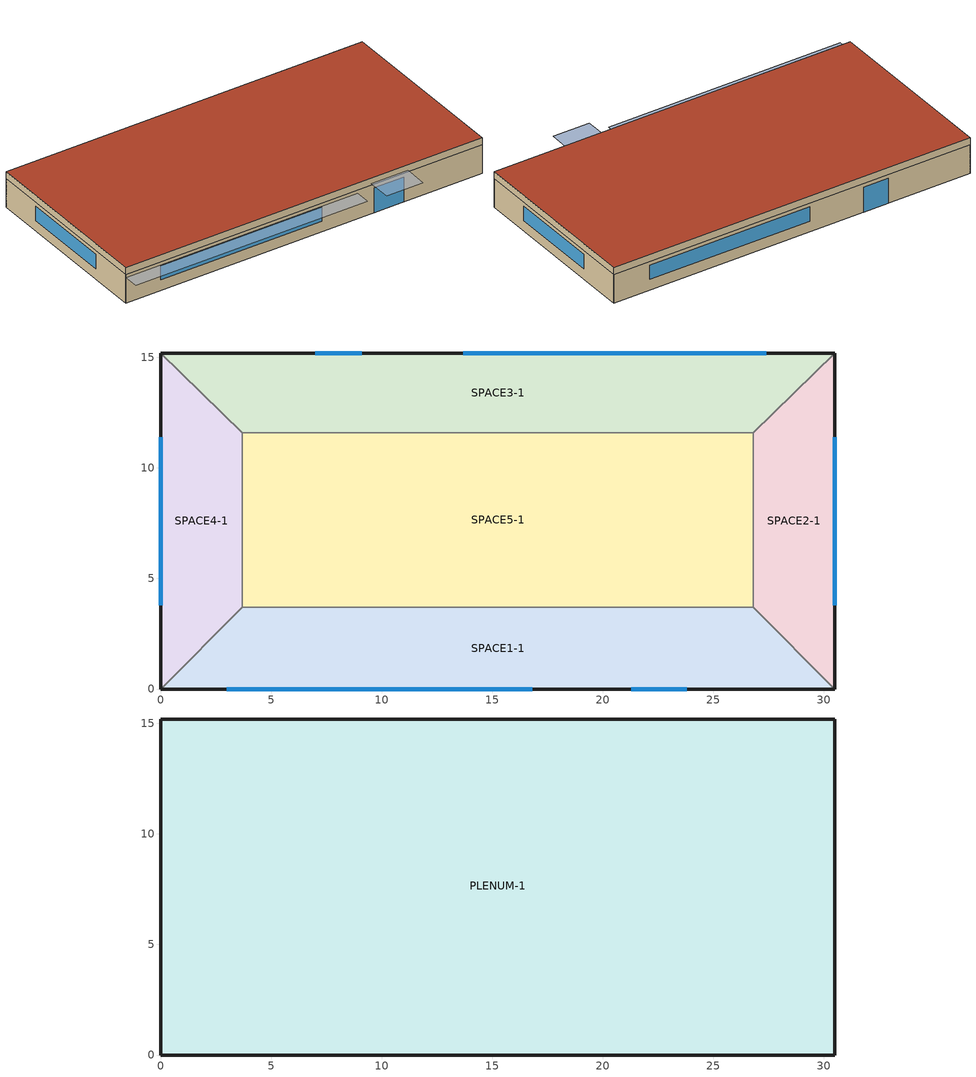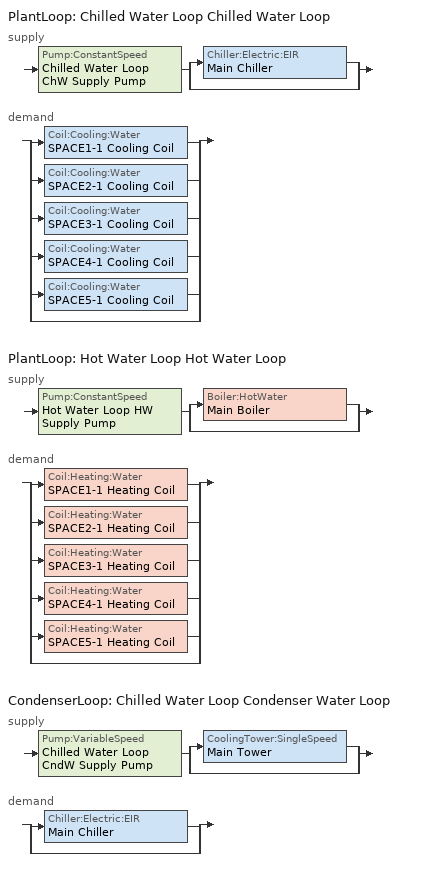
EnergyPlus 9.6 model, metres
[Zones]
SPACE3-1
 floor ground (FLOOR-SLAB-1): 26.8,11.6 3.7,11.6 0,15.2 30.5,15.2 z0
 wall outside (WALL-1): 30.5,15.2 0,15.2 z0:2.4
 wall to SPACE2-1 (INT-WALL-1): 26.8,11.6 30.5,15.2 z0:2.4
 wall to SPACE4-1 (INT-WALL-1): 0,15.2 3.7,11.6 z0:2.4
 wall to SPACE5-1 (INT-WALL-1): 3.7,11.6 26.8,11.6 z0:2.4
 window (Sgl Grey 3mm): 9.1,15.2 7,15.2 z0:2.1
 window (Dbl Clr 3mm/13mm Air): 27.4,15.2 13.7,15.2 z0.9:2.1
SPACE1-1
 floor ground (FLOOR-SLAB-1): 26.8,3.7 30.5,0 0,0 3.7,3.7 z0
 wall outside (WALL-1): 0,0 30.5,0 z0:2.4
 wall to SPACE2-1 (INT-WALL-1): 30.5,0 26.8,3.7 z0:2.4
 wall to SPACE4-1 (INT-WALL-1): 3.7,3.7 0,0 z0:2.4
 wall to SPACE5-1 (INT-WALL-1): 26.8,3.7 3.7,3.7 z0:2.4
 window (Sgl Grey 3mm): 21.3,0 23.8,0 z0:2.1
 window (Dbl Clr 3mm/13mm Air): 3,0 16.8,0 z0.9:2.1
SPACE2-1
 floor ground (FLOOR-SLAB-1): 26.8,11.6 30.5,15.2 30.5,0 26.8,3.7 z0
 wall outside (WALL-1): 30.5,0 30.5,15.2 z0:2.4
 wall to SPACE5-1 (INT-WALL-1): 26.8,11.6 26.8,3.7 z0:2.4
 window (Dbl Clr 3mm/13mm Air): 30.5,3.8 30.5,11.4 z0.9:2.1
SPACE4-1
 floor ground (FLOOR-SLAB-1): 3.7,3.7 0,0 0,15.2 3.7,11.6 z0
 wall outside (WALL-1): 0,15.2 0,0 z0:2.4
 wall to SPACE5-1 (INT-WALL-1): 3.7,3.7 3.7,11.6 z0:2.4
 window (Dbl Clr 3mm/13mm Air): 0,11.4 0,3.8 z0.9:2.1
SPACE5-1
 floor ground (FLOOR-SLAB-1): 26.8,11.6 26.8,3.7 3.7,3.7 3.7,11.6 z0
PLENUM-1
 floor to SPACE1-1 (CLNG-1): 26.8,3.7 30.5,0 0,0 3.7,3.7 z2.4
 floor to SPACE2-1 (CLNG-1): 26.8,11.6 30.5,15.2 30.5,0 26.8,3.7 z2.4
 floor to SPACE3-1 (CLNG-1): 26.8,11.6 3.7,11.6 0,15.2 30.5,15.2 z2.4
 floor to SPACE4-1 (CLNG-1): 3.7,3.7 0,0 0,15.2 3.7,11.6 z2.4
 floor to SPACE5-1 (CLNG-1): 26.8,11.6 26.8,3.7 3.7,3.7 3.7,11.6 z2.4
 wall outside (WALL-1): 30.5,15.2 0,15.2 0,0 30.5,0 30.5,15.2 z2.4:3
 roof outside (ROOF-1): 0,15.2 0,0 30.5,0 30.5,15.2 z3
shading: 0,-1.3 0,0 19.8,0 19.8,-1.3 z2.2; 21,-2 21,0 24.1,0 24.1,-2 z2.6
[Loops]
PlantLoop 'Chilled Water Loop Chilled Water Loop'
 supply: Pump:ConstantSpeed 'Chilled Water Loop ChW Supply Pump' > split
  | Chiller:Electric:EIR 'Main Chiller'
  | bypass
 demand: split
  | Coil:Cooling:Water 'SPACE1-1 Cooling Coil'
  | Coil:Cooling:Water 'SPACE2-1 Cooling Coil'
  | Coil:Cooling:Water 'SPACE3-1 Cooling Coil'
  | Coil:Cooling:Water 'SPACE4-1 Cooling Coil'
  | Coil:Cooling:Water 'SPACE5-1 Cooling Coil'
  | bypass
PlantLoop 'Hot Water Loop Hot Water Loop'
 supply: Pump:ConstantSpeed 'Hot Water Loop HW Supply Pump' > split
  | Boiler:HotWater 'Main Boiler'
  | bypass
 demand: split
  | Coil:Heating:Water 'SPACE1-1 Heating Coil'
  | Coil:Heating:Water 'SPACE2-1 Heating Coil'
  | Coil:Heating:Water 'SPACE3-1 Heating Coil'
  | Coil:Heating:Water 'SPACE4-1 Heating Coil'
  | Coil:Heating:Water 'SPACE5-1 Heating Coil'
  | bypass
CondenserLoop 'Chilled Water Loop Condenser Water Loop'
 supply: Pump:VariableSpeed 'Chilled Water Loop CndW Supply Pump' > split
  | CoolingTower:SingleSpeed 'Main Tower'
  | bypass
 demand: split
  | Chiller:Electric:EIR 'Main Chiller'
  | bypass
[Building]
Building: Loads convergence tolerance value=0.04; Maximum number of warmup days=25; Minimum number of warmup days=6; North axis=30; Solar distribution=FullExterior; Temperature convergence tolerance value=0.4; Terrain=City
[Site:GroundTemperature:BuildingSurface]
21.5, 21.4, 21.5, 21.5, 22, 22.9, 23, 23.1, 23.1, 22.2, 21.7, 21.6
[Site:Location]
CHICAGO_IL_USA TMY2-94846: Elevation=190; Latitude=41.78; Longitude=-87.75; Time zone=-6
[SizingPeriod:DesignDay] Barometric pressure=99063; Day of month=21; Daylight saving time indicator=No; Humidity condition type=WetBulb; Rain indicator=No; Snow indicator=No; Solar model indicator=ASHRAEClearSky
Name | Daily dry bulb temperature range | Day type | Maximum dry bulb temperature | Month | Sky clearness | Wetbulb or dewpoint at maximum dry bulb | Wind direction | Wind speed
CHICAGO_IL_USA Annual Cooling 1% Design Conditions DB/MCWB | 10.7 | SummerDesignDay | 31.5 | 7 | 1 | 23 | 230 | 5.3
CHICAGO_IL_USA Annual Heating 99% Design Conditions DB | 0 | WinterDesignDay | -17.3 | 1 | 0 | -17.3 | 270 | 4.9
[Construction]
CLNG-1: MAT-CLNG-1
Dbl Clr 3mm/13mm Air: CLEAR 3MM, AIR 13MM, CLEAR 3MM
FLOOR-SLAB-1: CC03
INT-WALL-1: GP02, AL21, GP02
ROOF-1: RG01, BR01, IN46, WD01
Sgl Grey 3mm: GREY 3MM
WALL-1: WD01, PW03, IN02, GP01
[Material] Thermal absorptance=0.9
Name | Conductivity | Density | Roughness | Solar absorptance | Specific heat | Thickness | Visible absorptance
BR01 | 0.162 | 1121 | VeryRough | 0.7 | 1464 | 0.0095 | 0.7
CC03 | 1.31 | 2243 | MediumRough | 0.65 | 837 | 0.1016 | 0.65
GP01 | 0.16 | 801 | MediumSmooth | 0.75 | 837 | 0.0127 | 0.75
GP02 | 0.16 | 801 | MediumSmooth | 0.75 | 837 | 0.0159 | 0.75
IN02 | 0.043 | 10 | Rough | 0.75 | 837 | 0.0901 | 0.75
IN46 | 0.023 | 24 | VeryRough | 0.5 | 1590 | 0.0762 | 0.5
PW03 | 0.115 | 545 | MediumSmooth | 0.78 | 1213 | 0.0127 | 0.78
RG01 | 1.442 | 881 | Rough | 0.65 | 1674 | 0.0127 | 0.65
WD01 | 0.115 | 513 | MediumSmooth | 0.78 | 1381 | 0.0191 | 0.78
[Material:AirGap]
AL21: Thermal resistance=0.157
[Material:NoMass]
MAT-CLNG-1: Roughness=Rough; Solar absorptance=0.65; Thermal absorptance=0.65; Thermal resistance=0.652259; Visible absorptance=0.65
[WindowMaterial:Gas]
AIR 13MM: Gas type=Air; Thickness=0.0127
[WindowMaterial:Glazing] Back side infrared hemispherical emissivity=0.84; Conductivity=0.9; Front side infrared hemispherical emissivity=0.84; Infrared transmittance at normal incidence=0; Optical data type=SpectralAverage; Thickness=0.003
Name | Back side solar reflectance at normal incidence | Back side visible reflectance at normal incidence | Front side solar reflectance at normal incidence | Front side visible reflectance at normal incidence | Solar transmittance at normal incidence | Visible transmittance at normal incidence
CLEAR 3MM | 0.075 | 0.081 | 0.075 | 0.081 | 0.837 | 0.898
GREY 3MM | 0.061 | 0.061 | 0.061 | 0.061 | 0.626 | 0.611
[AvailabilityManager:LowTemperatureTurnOff]
Chilled Water Loop Availability Low Temp Off: Temperature=7.22
[Boiler:HotWater]
Main Boiler: Boiler flow mode=ConstantFlow; Design water flow rate=Autosize; Efficiency curve temperature evaluation variable=LeavingBoiler; Fuel type=NaturalGas; Maximum part load ratio=1.1; Minimum part load ratio=0; Nominal capacity=Autosize; Nominal thermal efficiency=0.8; Normalized boiler efficiency curve=Main Boiler Efficiency Curve; Optimum part load ratio=1; Parasitic electric load=0; Sizing factor=1; Water outlet upper temperature limit=100
[Chiller:Electric:EIR]
Main Chiller: Chiller flow mode=ConstantFlow; Condenser type=WaterCooled; Cooling capacity function of temperature curve=Main Chiller RecipCapFT; Design heat recovery water flow rate=0; Electric input to cooling output ratio function of part load ratio curve=Main Chiller RecipEIRFPLR; Electric input to cooling output ratio function of temperature curve=Main Chiller RecipEIRFT; Fraction of compressor electric consumption rejected by condenser=1; Leaving chilled water lower temperature limit=5; Maximum part load ratio=1; Minimum part load ratio=0; Minimum unloading ratio=0.25; Optimum part load ratio=1; Reference capacity=Autosize; Reference chilled water flow rate=Autosize; Reference condenser fluid flow rate=Autosize; Reference cop=3.2; Reference entering condenser fluid temperature=29.4; Reference leaving chilled water temperature=6.67; Sizing factor=1
[Coil:Cooling:Water] Design air flow rate=Autosize; Design inlet air humidity ratio=Autosize; Design inlet air temperature=Autosize; Design inlet water temperature=Autosize; Design outlet air humidity ratio=Autosize; Design outlet air temperature=Autosize; Design water flow rate=Autosize; Heat exchanger configuration=CrossFlow; Type of analysis=DetailedAnalysis
SPACE1-1 Cooling Coil; SPACE2-1 Cooling Coil; SPACE3-1 Cooling Coil; SPACE4-1 Cooling Coil; SPACE5-1 Cooling Coil
[Coil:Heating:Water] Maximum water flow rate=Autosize; Performance input method=UFactorTimesAreaAndDesignWaterFlowRate; Rated capacity=Autosize; Rated inlet air temperature=16.6; Rated inlet water temperature=82.2; Rated outlet air temperature=32.2; Rated outlet water temperature=71.1; Rated ratio for air and water convection=0.5; U factor times area value=Autosize
SPACE1-1 Heating Coil; SPACE2-1 Heating Coil; SPACE3-1 Heating Coil; SPACE4-1 Heating Coil; SPACE5-1 Heating Coil
[CondenserEquipmentList]
Chilled Water Loop All Condensers: Main Tower, CoolingTower:SingleSpeed
[CondenserEquipmentOperationSchemes]
Chilled Water Loop Condenser Operation: Control scheme 1=Chilled Water Loop Condenser Operation All Hours; Control scheme 1 schedule=HVACTemplate-Always 1
[CondenserLoop]
Chilled Water Loop Condenser Water Loop: Condenser equipment operation scheme=Chilled Water Loop Condenser Operation; Condenser loop volume=Autocalculate; Fluid type=Water; Load distribution scheme=SequentialLoad; Maximum loop flow rate=Autosize; Maximum loop temperature=80; Minimum loop flow rate=0; Minimum loop temperature=5
[CoolingTower:SingleSpeed]
Main Tower: Blowdown calculation mode=ConcentrationRatio; Blowdown concentration ratio=3; Capacity control=FanCycling; Design air flow rate=Autosize; Design fan power=Autosize; Design u factor times area value=Autosize; Design water flow rate=Autosize; Drift loss percent=0.008; Evaporation loss mode=SaturatedExit; Free convection capacity=Autocalculate; Free convection regime air flow rate=Autocalculate; Free convection regime u factor times area value=Autocalculate; Performance input method=UFactorTimesAreaAndDesignWaterFlowRate; Sizing factor=1
[DesignSpecification:OutdoorAir] Outdoor air flow per person=0.00944; Outdoor air flow per zone=0; Outdoor air flow per zone floor area=0; Outdoor air method=Flow/Person
SZ DSOA SPACE1-1; SZ DSOA SPACE2-1; SZ DSOA SPACE3-1; SZ DSOA SPACE4-1; SZ DSOA SPACE5-1
[DesignSpecification:ZoneAirDistribution] Zone air distribution effectiveness in cooling mode=1; Zone air distribution effectiveness in heating mode=1
SZ DSZAD SPACE1-1; SZ DSZAD SPACE2-1; SZ DSZAD SPACE3-1; SZ DSZAD SPACE4-1; SZ DSZAD SPACE5-1
[ElectricEquipment] Design level calculation method=EquipmentLevel; Fraction latent=0; Fraction lost=0; Fraction radiant=0.3; Schedule=EQUIP-1
Name | Zone or zonelist | Design level
SPACE1-1 ElecEq 1 | SPACE1-1 | 1056
SPACE2-1 ElecEq 1 | SPACE2-1 | 456
SPACE3-1 ElecEq 1 | SPACE3-1 | 1056
SPACE4-1 ElecEq 1 | SPACE4-1 | 456
SPACE5-1 ElecEq 1 | SPACE5-1 | 1976
[Fan:SystemModel] Availability schedule=FanAvailSched; Design electric power consumption=Autosize; Design maximum air flow rate=Autosize; Design power sizing method=TotalEfficiencyAndPressure; Design pressure rise=75; Electric power minimum flow rate fraction=0; End use subcategory=General; Fan total efficiency=0.7; Motor efficiency=0.9; Motor in air stream fraction=1; Number of speeds=1; Speed control method=Discrete; Speed electric power fraction 1=1; Speed flow fraction 1=1
SPACE1-1 Supply Fan; SPACE2-1 Supply Fan; SPACE3-1 Supply Fan; SPACE4-1 Supply Fan; SPACE5-1 Supply Fan
[Lights] Design level calculation method=LightingLevel; End use subcategory=GeneralLights; Fraction radiant=0.59; Fraction replaceable=0; Fraction visible=0.2; Return air fraction=0; Schedule=LIGHTS-1
Name | Zone or zonelist | Lighting level
SPACE1-1 Lights 1 | SPACE1-1 | 1584
SPACE2-1 Lights 1 | SPACE2-1 | 684
SPACE3-1 Lights 1 | SPACE3-1 | 1584
SPACE4-1 Lights 1 | SPACE4-1 | 684
SPACE5-1 Lights 1 | SPACE5-1 | 2964
[People] Activity level schedule=ActSchd; Fraction radiant=0.3; Number of people calculation method=People; Number of people schedule=OCCUPY-1
Name | Zone or zonelist | Number of people
SPACE1-1 People 1 | SPACE1-1 | 11
SPACE2-1 People 1 | SPACE2-1 | 5
SPACE3-1 People 1 | SPACE3-1 | 11
SPACE4-1 People 1 | SPACE4-1 | 5
SPACE5-1 People 1 | SPACE5-1 | 20
[PlantEquipmentList]
Chilled Water Loop All Chillers: Main Chiller, Chiller:Electric:EIR
Hot Water Loop All Equipment: Main Boiler, Boiler:HotWater
[PlantEquipmentOperation:CoolingLoad] Load range 1 lower limit=0; Load range 1 upper limit=1000000000000000
Name | Range 1 equipment list
Chilled Water Loop Chiller Operation All Hours | Chilled Water Loop All Chillers
Chilled Water Loop Condenser Operation All Hours | Chilled Water Loop All Condensers
[PlantEquipmentOperation:HeatingLoad]
Hot Water Loop Operation All Hours: Load range 1 lower limit=0; Load range 1 upper limit=1000000000000000; Range 1 equipment list=Hot Water Loop All Equipment
[PlantEquipmentOperationSchemes] Control scheme 1 schedule=HVACTemplate-Always 1
Name | Control scheme 1
Chilled Water Loop Chiller Operation | Chilled Water Loop Chiller Operation All Hours
Hot Water Loop Operation | Hot Water Loop Operation All Hours
[PlantLoop] Fluid type=Water; Load distribution scheme=SequentialLoad; Maximum loop flow rate=Autosize; Minimum loop flow rate=0; Plant loop demand calculation scheme=SingleSetpoint; Plant loop volume=Autocalculate
Name | Common pipe simulation | Maximum loop temperature | Minimum loop temperature | Plant equipment operation scheme
Chilled Water Loop Chilled Water Loop | None | 98 | 1 | Chilled Water Loop Chiller Operation
Hot Water Loop Hot Water Loop |  | 100 | 10 | Hot Water Loop Operation
[Pump:ConstantSpeed] Design flow rate=Autosize; Design power consumption=Autosize; Design pump head=179352; Fraction of motor inefficiencies to fluid stream=0; Motor efficiency=0.9; Pump control type=Intermittent
Chilled Water Loop ChW Supply Pump; Hot Water Loop HW Supply Pump
[Pump:VariableSpeed]
Chilled Water Loop CndW Supply Pump: Design maximum flow rate=Autosize; Design minimum flow rate=0; Design power consumption=Autosize; Design pump head=179352; Fraction of motor inefficiencies to fluid stream=0; Motor efficiency=0.9; Pump control type=Intermittent; Coefficient 1 of the part load performance curve=0; Coefficient 2 of the part load performance curve=0; Coefficient 3 of the part load performance curve=1; Coefficient 4 of the part load performance curve=0
[SetpointManager:OutdoorAirReset] Control variable=Temperature
Name | Outdoor high temperature | Outdoor low temperature | Setpoint at outdoor high temperature | Setpoint at outdoor low temperature | Setpoint node or nodelist
Chilled Water Loop ChW Temp Manager | 26.7 | 15.6 | 6.7 | 12.2 | Chilled Water Loop ChW Supply Setpoint Nodes
Hot Water Loop HW Temp Manager | 10 | -6.7 | 65.6 | 82.2 | Hot Water Loop HW Supply Setpoint Nodes
[SetpointManager:Scheduled]
Chilled Water Loop CndW Temp Manager: Control variable=Temperature; Schedule=HVACTemplate-Always 29.4; Setpoint node or nodelist=Chilled Water Loop CndW Supply Setpoint Nodes
[Sizing:Plant]
Name | Design loop exit temperature | Loop design temperature difference | Loop type
Hot Water Loop Hot Water Loop | 82 | 11 | Heating
Chilled Water Loop Chilled Water Loop | 7.22 | 6.67 | Cooling
Chilled Water Loop Condenser Water Loop | 29.4 | 5.6 | Condenser
[Sizing:Zone] Cooling design air flow method=DesignDay; Cooling design air flow rate=0; Cooling minimum air flow fraction=0; Heating design air flow method=DesignDay; Heating design air flow rate=0; Heating maximum air flow fraction=0; Zone cooling design supply air humidity ratio=0.008; Zone cooling design supply air temperature=12.5; Zone cooling design supply air temperature difference=11.11; Zone cooling design supply air temperature input method=SupplyAirTemperature; Zone heating design supply air humidity ratio=0.008; Zone heating design supply air temperature=50; Zone heating design supply air temperature input method=SupplyAirTemperature
Name | Design specification outdoor air object | Design specification zone air distribution object
SPACE1-1 | SZ DSOA SPACE1-1 | SZ DSZAD SPACE1-1
SPACE2-1 | SZ DSOA SPACE2-1 | SZ DSZAD SPACE2-1
SPACE3-1 | SZ DSOA SPACE3-1 | SZ DSZAD SPACE3-1
SPACE4-1 | SZ DSOA SPACE4-1 | SZ DSZAD SPACE4-1
SPACE5-1 | SZ DSOA SPACE5-1 | SZ DSZAD SPACE5-1
[ThermostatSetpoint:DualSetpoint]
All Zones Dual SP Control: Cooling setpoint temperature schedule=Clg-SetP-Sch; Heating setpoint temperature schedule=Htg-SetP-Sch
[Zone] Multiplier=1; Type=1
Name | Ceiling height | Volume
PLENUM-1 | 0.6096 | 283.2
SPACE1-1; SPACE3-1 | 2.4384 | 239.247
SPACE2-1; SPACE4-1 | 2.4384 | 103.311
SPACE5-1 | 2.4384 | 447.683
[ZoneControl:Thermostat] Control 1=All Zones Dual SP Control; Control type schedule=HVACTemplate-Always 4
Name | Zone or zonelist
SPACE1-1 Thermostat | SPACE1-1
SPACE2-1 Thermostat | SPACE2-1
SPACE3-1 Thermostat | SPACE3-1
SPACE4-1 Thermostat | SPACE4-1
SPACE5-1 Thermostat | SPACE5-1
[Zone equipment]
SPACE1-1: SPACE1-1 Fan Coil
SPACE2-1: SPACE2-1 Fan Coil
SPACE3-1: SPACE3-1 Fan Coil
SPACE4-1: SPACE4-1 Fan Coil
SPACE5-1: SPACE5-1 Fan Coil
[ZoneHVAC:FourPipeFanCoil] Availability schedule=FanAvailSched; Capacity control method=ConstantFanVariableFlow; Cooling convergence tolerance=0.001; Heating convergence tolerance=0.001; Low speed supply air flow ratio=0.33; Maximum cold water flow rate=Autosize; Maximum hot water flow rate=Autosize; Maximum outdoor air flow rate=Autosize; Maximum supply air flow rate=Autosize; Medium speed supply air flow ratio=0.66; Minimum cold water flow rate=0; Minimum hot water flow rate=0
Name | Cooling coil | Heating coil | Supply air fan
SPACE1-1 Fan Coil | SPACE1-1 Cooling Coil | SPACE1-1 Heating Coil | SPACE1-1 Supply Fan
SPACE2-1 Fan Coil | SPACE2-1 Cooling Coil | SPACE2-1 Heating Coil | SPACE2-1 Supply Fan
SPACE3-1 Fan Coil | SPACE3-1 Cooling Coil | SPACE3-1 Heating Coil | SPACE3-1 Supply Fan
SPACE4-1 Fan Coil | SPACE4-1 Cooling Coil | SPACE4-1 Heating Coil | SPACE4-1 Supply Fan
SPACE5-1 Fan Coil | SPACE5-1 Cooling Coil | SPACE5-1 Heating Coil | SPACE5-1 Supply Fan
[ZoneInfiltration:DesignFlowRate] Constant term coefficient=0; Design flow rate calculation method=Flow/Zone; Schedule=INFIL-SCH; Temperature term coefficient=0; Velocity squared term coefficient=0; Velocity term coefficient=0.2237
Name | Zone or zonelist | Design flow rate
SPACE1-1 Infil 1 | SPACE1-1 | 0.0167
SPACE2-1 Infil 1 | SPACE2-1 | 0.00717
SPACE3-1 Infil 1 | SPACE3-1 | 0.0167
SPACE4-1 Infil 1 | SPACE4-1 | 0.00717
SPACE5-1 Infil 1 | SPACE5-1 | 0.031089
[Curve:Biquadratic] Maximum value of x=10; Maximum value of y=35; Minimum value of x=5; Minimum value of y=24
Name | Coefficient1 constant | Coefficient2 x | Coefficient3 x 2 | Coefficient4 y | Coefficient5 y 2 | Coefficient6 x y
Main Chiller RecipCapFT | 0.507883 | 0.145228 | -0.00625644 | -0.0011178 | -0.0001296 | -0.00028188
Main Chiller RecipEIRFT | 1.03076 | -0.103536 | 0.00710208 | 0.0093186 | 0.00031752 | -0.00104328
[Curve:Quadratic] Maximum value of x=1; Minimum value of x=0
Name | Coefficient1 constant | Coefficient2 x | Coefficient3 x 2
Main Boiler Efficiency Curve | 0.97 | 0.0633 | -0.0333
Main Chiller RecipEIRFPLR | 0.088065 | 1.137742 | -0.225806
[Schedule:Compact]
ActSchd: Through: 12/31, For: AllDays, Until: 24:00, 117.24
Clg-SetP-Sch: Through: 12/31, For: WeekDays CustomDay1 CustomDay2, Until: 7:00, 32, Until: 21:00, 24, Until: 24:00, 32, For: WeekEnds Holiday, Until: 24:00, 32, For: SummerDesignDay, Until: 24:00, 24, For: WinterDesignDay, Until: 24:00, 32
EQUIP-1: Through: 12/31, For: WeekDays SummerDesignDay CustomDay1 CustomDay2, Until: 8:00, 0.02, Until: 9:00, 0.4, Until: 14:00, 0.9, Until: 15:00, 0.8, Until: 16:00, 0.7, Until: 18:00, 0.5, Until: 21:00, 0.3, Until: 24:00, 0.02, For: Weekends WinterDesignDay Holiday, Until: 24:00, 0.02
FanAvailSched: Through: 12/31, For: WeekDays CustomDay1 CustomDay2, Until: 7:00, 0, Until: 21:00, 1, Until: 24:00, 0, For: Weekends Holiday, Until: 24:00, 0, For: SummerDesignDay, Until: 24:00, 1, For: WinterDesignDay, Until: 24:00, 1
HVACTemplate-Always 1: Through: 12/31, For: AllDays, Until: 24:00, 1
HVACTemplate-Always 4: Through: 12/31, For: AllDays, Until: 24:00, 4
HVACTemplate-Always 29.4: Through: 12/31, For: AllDays, Until: 24:00, 29.4
Htg-SetP-Sch: Through: 12/31, For: WeekDays CustomDay1 CustomDay2, Until: 6:00, 13, Until: 7:00, 18, Until: 21:00, 23, Until: 24:00, 13, For: WeekEnds Holiday, Until: 24:00, 13, For: SummerDesignDay, Until: 24:00, 13, For: WinterDesignDay, Until: 24:00, 23
INFIL-SCH: Through: 12/31, For: WeekDays CustomDay1 CustomDay2, Until: 7:00, 1, Until: 21:00, 0, Until: 24:00, 1, For: Weekends Holiday, Until: 24:00, 1, For: SummerDesignDay, Until: 24:00, 1, For: WinterDesignDay, Until: 24:00, 1
LIGHTS-1: Through: 12/31, For: WeekDays SummerDesignDay CustomDay1 CustomDay2, Until: 8:00, 0.05, Until: 9:00, 0.9, Until: 10:00, 0.95, Until: 11:00, 1, Until: 12:00, 0.95, Until: 13:00, 0.8, Until: 14:00, 0.9, Until: 18:00, 1, Until: 19:00, 0.6, Until: 21:00, 0.4, Until: 24:00, 0.05, For: Weekends WinterDesignDay Holiday, Until: 24:00, 0.05
OCCUPY-1: Through: 12/31, For: WeekDays SummerDesignDay CustomDay1 CustomDay2, Until: 8:00, 0, Until: 11:00, 1, Until: 12:00, 0.8, Until: 13:00, 0.4, Until: 14:00, 0.8, Until: 18:00, 1, Until: 19:00, 0.5, Until: 21:00, 0.1, Until: 24:00, 0, For: Weekends WinterDesignDay Holiday, Until: 24:00, 0
